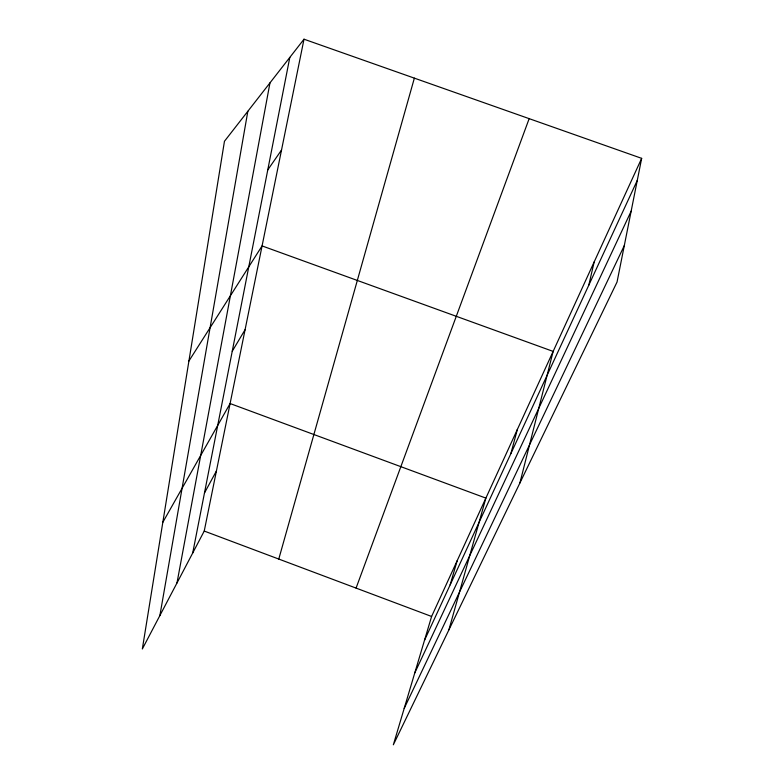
<?xml version="1.0" encoding="UTF-8"?>
<svg xmlns="http://www.w3.org/2000/svg" width="784" height="784" viewBox="0 0 784 784"><rect width="100%" height="100%" fill="white"/><g stroke="black" fill="none" stroke-linecap="round" stroke-linejoin="round"><path stroke-width="1.18" d="M159.877 615.567L247.842 111.279M176.978 582.992L269.98 82.869M192.707 553.014L289.806 57.418M641.665 158.348L617.047 282.015L393.343 744.8L431.602 616.469L641.665 158.348L304.006 39.2L224.459 141.277L142.335 648.985L204.232 531.062L304.006 39.2M588.804 285.16L594.164 261.944M519.9 482.983L553.141 351.408L262.072 245.921L188.915 361.012M510.864 453.622L517.362 429.436M448.909 629.826L485.874 498.105L230.104 403.544L162.827 522.291M278.771 559.061L414.364 78.145M450.153 584.844L457.16 560.736M356.073 588.098L529.161 118.649M424.487 640.332L637.284 180.379M414.765 672.946L631.149 211.18M404.191 708.413L624.289 245.608M204.477 492.969L216.423 470.978M232.24 351.242L245.078 329.711M267.775 169.893L281.525 150.028M204.232 531.062L431.602 616.469"/></g></svg>
